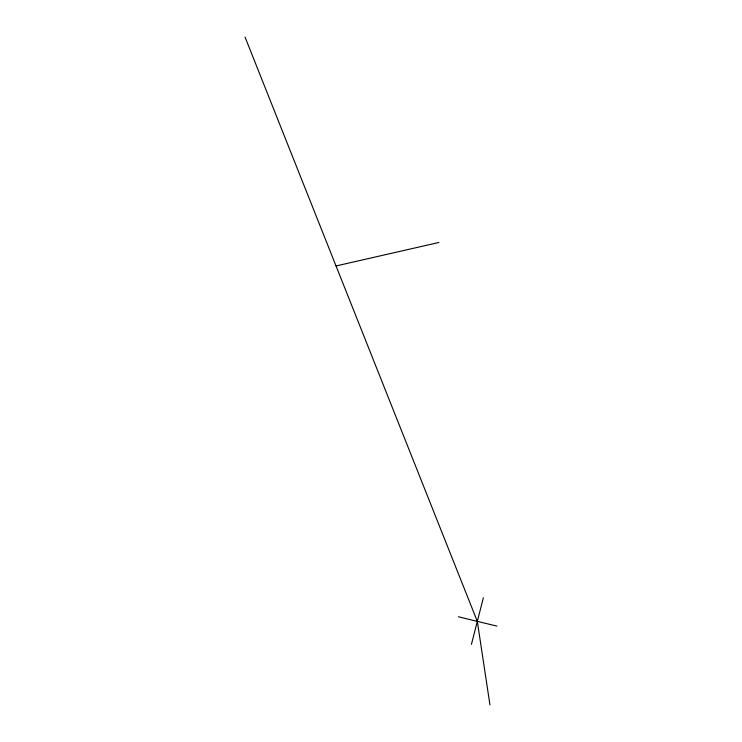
<?xml version="1.0" encoding="UTF-8"?>
<svg xmlns="http://www.w3.org/2000/svg" width="742" height="742" viewBox="0 0 742 742"><rect width="100%" height="100%" fill="white"/><g stroke="black" fill="none" stroke-linecap="round" stroke-linejoin="round"><path stroke-width="1.11" d="M471.439 644.344L483.367 597.755M336.033 265.961L438.93 242.467M458.361 616.769L496.945 626.118M245.055 37.1L477.319 621.36L489.952 704.9"/></g></svg>
